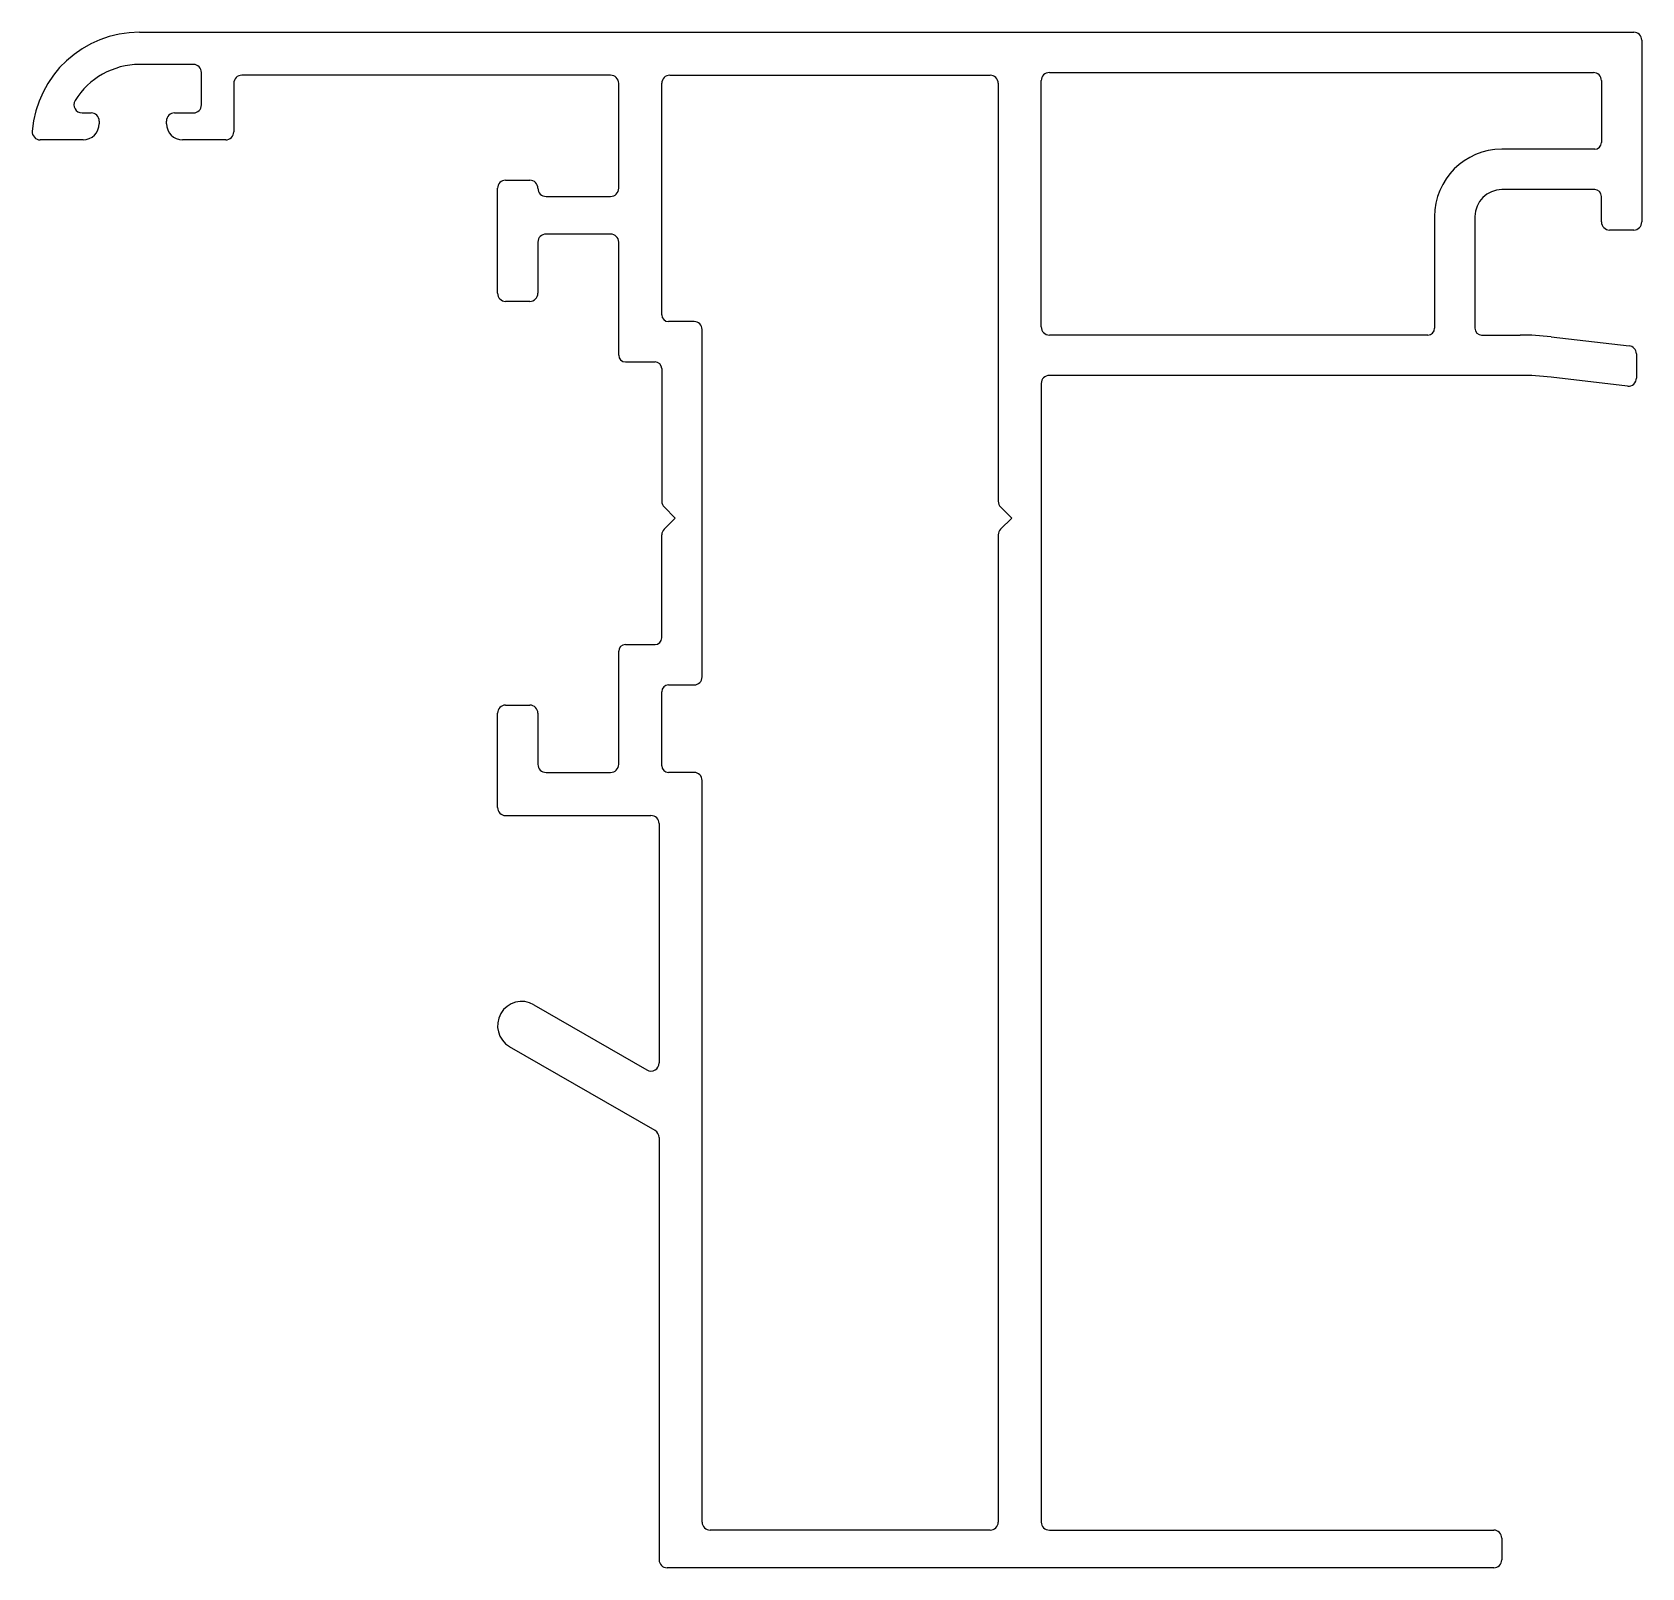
# Model space of a CAD drawing. Extents: x 953.8 to 1013.6, y 1697.4 to 1754.5.
import ezdxf

# ---------------------------------------------------------------- set-up
doc = ezdxf.new("R2010")
doc.units = 0
doc.layers.get('0').update_dxf_attribs({"linetype": 'CONTINUOUS'})

msp = doc.modelspace()

# ---------------------------------------------------------------- linework, layer by layer
at = {"color": 0}
for p, q in [((957.802, 1754.471), (1013.312, 1754.471)), ((1013.612, 1754.171), (1013.612, 1747.421)), ((959.802, 1753.271), (957.802, 1753.271)), ((960.102, 1751.771), (960.102, 1752.971)), ((975.302, 1752.871), (961.602, 1752.871)), ((977.502, 1752.871), (989.402, 1752.871)), ((991.602, 1752.971), (1011.812, 1752.971)), ((961.302, 1752.571), (961.302, 1750.771)), ((975.602, 1748.671), (975.602, 1752.571)), ((977.202, 1743.971), (977.202, 1752.571)), ((989.702, 1752.571), (989.702, 1737.045)), ((991.302, 1743.521), (991.302, 1752.671)), ((1012.112, 1752.671), (1012.112, 1750.371)), ((955.666, 1751.471), (956.002, 1751.471)), ((956.302, 1751.171), (956.302, 1751.071)), ((958.802, 1751.071), (958.802, 1751.171)), ((959.102, 1751.471), (959.802, 1751.471)), ((955.702, 1750.471), (954.114, 1750.471)), ((961.002, 1750.471), (959.402, 1750.471)), ((1011.862, 1750.121), (1008.412, 1750.121)), ((971.102, 1744.771), (971.102, 1748.671)), ((971.402, 1748.971), (972.302, 1748.971)), ((1011.862, 1748.621), (1008.412, 1748.621)), ((972.902, 1748.371), (975.302, 1748.371)), ((1012.112, 1747.421), (1012.112, 1748.371)), ((1005.912, 1747.621), (1005.912, 1743.471)), ((1007.412, 1747.621), (1007.412, 1743.471)), ((975.302, 1746.971), (972.902, 1746.971)), ((1013.312, 1747.121), (1012.412, 1747.121)), ((972.602, 1746.671), (972.602, 1744.771)), ((975.602, 1742.471), (975.602, 1746.671)), ((972.302, 1744.471), (971.402, 1744.471)), ((978.402, 1743.721), (977.452, 1743.721)), ((978.702, 1730.521), (978.702, 1743.421)), ((1005.662, 1743.221), (991.602, 1743.221)), ((1007.662, 1743.221), (1009.091, 1743.221)), ((1010.239, 1743.154), (1013.137, 1742.819)), ((1013.412, 1742.521), (1013.412, 1741.621)), ((975.852, 1742.221), (976.952, 1742.221)), ((977.202, 1741.971), (977.202, 1737.045)), ((991.302, 1741.421), (991.302, 1699.123)), ((1009.086, 1741.721), (991.602, 1741.721)), ((1013.086, 1741.322), (1010.245, 1741.653)), ((977.702, 1736.421), (977.289, 1736.833)), ((989.789, 1736.833), (990.202, 1736.421)), ((977.289, 1736.008), (977.702, 1736.421)), ((990.202, 1736.421), (989.789, 1736.008)), ((977.202, 1731.971), (977.202, 1735.796)), ((989.702, 1735.796), (989.702, 1699.123)), ((975.602, 1727.271), (975.602, 1731.471)), ((975.852, 1731.721), (976.952, 1731.721)), ((977.202, 1727.221), (977.202, 1729.971)), ((977.452, 1730.221), (978.402, 1730.221)), ((971.402, 1729.471), (972.302, 1729.471)), ((971.102, 1725.671), (971.102, 1729.171)), ((972.602, 1729.171), (972.602, 1727.271)), ((972.902, 1726.971), (975.302, 1726.971)), ((978.402, 1726.971), (977.452, 1726.971)), ((978.702, 1699.123), (978.702, 1726.671)), ((971.402, 1725.371), (976.802, 1725.371)), ((977.102, 1725.071), (977.102, 1716.177)), ((972.451, 1718.342), (976.652, 1715.917)), ((976.952, 1713.665), (971.551, 1716.783)), ((977.102, 1713.406), (977.102, 1697.723)), ((989.402, 1698.823), (979.002, 1698.823)), ((991.602, 1698.823), (1008.111, 1698.823)), ((1008.411, 1698.523), (1008.411, 1697.723)), ((1008.111, 1697.423), (977.402, 1697.423))]:
    msp.add_line(p, q, dxfattribs=at)
for centre, radius, start, end in [((957.802, 1750.471), 4, 90, 175.34929), ((1013.312, 1754.171), 0.3, 0, 90), ((957.802, 1750.471), 2.8, 90, 148.66775), ((959.802, 1752.971), 0.3, 0, 90), ((961.602, 1752.571), 0.3, 90, 180), ((975.302, 1752.571), 0.3, 360, 90), ((977.502, 1752.571), 0.3, 90, 180), ((989.402, 1752.571), 0.3, 0, 90), ((991.602, 1752.671), 0.3, 90, 180), ((1011.812, 1752.671), 0.3, 0, 90), ((955.666, 1751.771), 0.3, 148.66775, 270), ((959.802, 1751.771), 0.3, 270, 0), ((955.702, 1751.071), 0.6, 270, 0), ((956.002, 1751.171), 0.3, 0, 90), ((959.102, 1751.171), 0.3, 90, 180), ((959.402, 1751.071), 0.6, 180, 270), ((954.114, 1750.771), 0.3, 175.34929, 270), ((961.002, 1750.771), 0.3, 270, 360), ((1011.862, 1750.371), 0.25, 270, 0), ((1008.412, 1747.621), 2.5, 90, 180), ((971.402, 1748.671), 0.3, 90, 180), ((972.302, 1748.671), 0.3, 360, 90), ((972.902, 1748.671), 0.3, 180, 270), ((975.302, 1748.671), 0.3, 270, 360), ((1008.412, 1747.621), 1, 90, 180), ((1011.862, 1748.371), 0.25, 0, 90), ((1012.412, 1747.421), 0.3, 180, 270), ((1013.312, 1747.421), 0.3, 270, 0), ((972.902, 1746.671), 0.3, 90, 180), ((975.302, 1746.671), 0.3, 360, 90), ((971.402, 1744.771), 0.3, 180, 270), ((972.302, 1744.771), 0.3, 270, 0), ((977.452, 1743.971), 0.25, 180, 270), ((978.402, 1743.421), 0.3, 0, 90), ((991.602, 1743.521), 0.3, 180, 270), ((1005.662, 1743.471), 0.25, 270, 0), ((1007.662, 1743.471), 0.25, 180, 270), ((1009.091, 1733.221), 10, 83.40674, 90), ((1013.112, 1742.521), 0.3, 0, 85.11865), ((975.852, 1742.471), 0.25, 180, 270), ((976.952, 1741.971), 0.25, 0, 90), ((991.602, 1741.421), 0.3, 90, 180), ((1009.086, 1731.721), 10, 83.34358, 90), ((1013.112, 1741.621), 0.3, 265.0829, 0), ((977.502, 1737.045), 0.3, 180, 225), ((990.002, 1737.045), 0.3, 180, 225), ((977.502, 1735.796), 0.3, 135, 180), ((990.002, 1735.796), 0.3, 135, 180), ((976.952, 1731.971), 0.25, 270, 0), ((975.852, 1731.471), 0.25, 90, 180), ((977.452, 1729.971), 0.25, 90, 180), ((978.402, 1730.521), 0.3, 270, 0), ((971.402, 1729.171), 0.3, 90, 180), ((972.302, 1729.171), 0.3, 360, 90), ((972.902, 1727.271), 0.3, 180, 270), ((975.302, 1727.271), 0.3, 270, 360), ((977.452, 1727.221), 0.25, 180, 270), ((978.402, 1726.671), 0.3, 0, 90), ((971.402, 1725.671), 0.3, 180, 270), ((976.802, 1725.071), 0.3, 0, 90), ((972.001, 1717.563), 0.9, 60, 240), ((976.802, 1716.177), 0.3, 240, 0), ((976.802, 1713.406), 0.3, 0, 60), ((979.002, 1699.123), 0.3, 180, 270), ((989.402, 1699.123), 0.3, 270, 0), ((991.602, 1699.123), 0.3, 180, 270), ((1008.111, 1698.523), 0.3, 0, 90), ((977.402, 1697.723), 0.3, 180, 270), ((1008.111, 1697.723), 0.3, 270, 0)]:
    msp.add_arc(centre, radius, start, end, dxfattribs=at)

doc.saveas('drawing.dxf')
